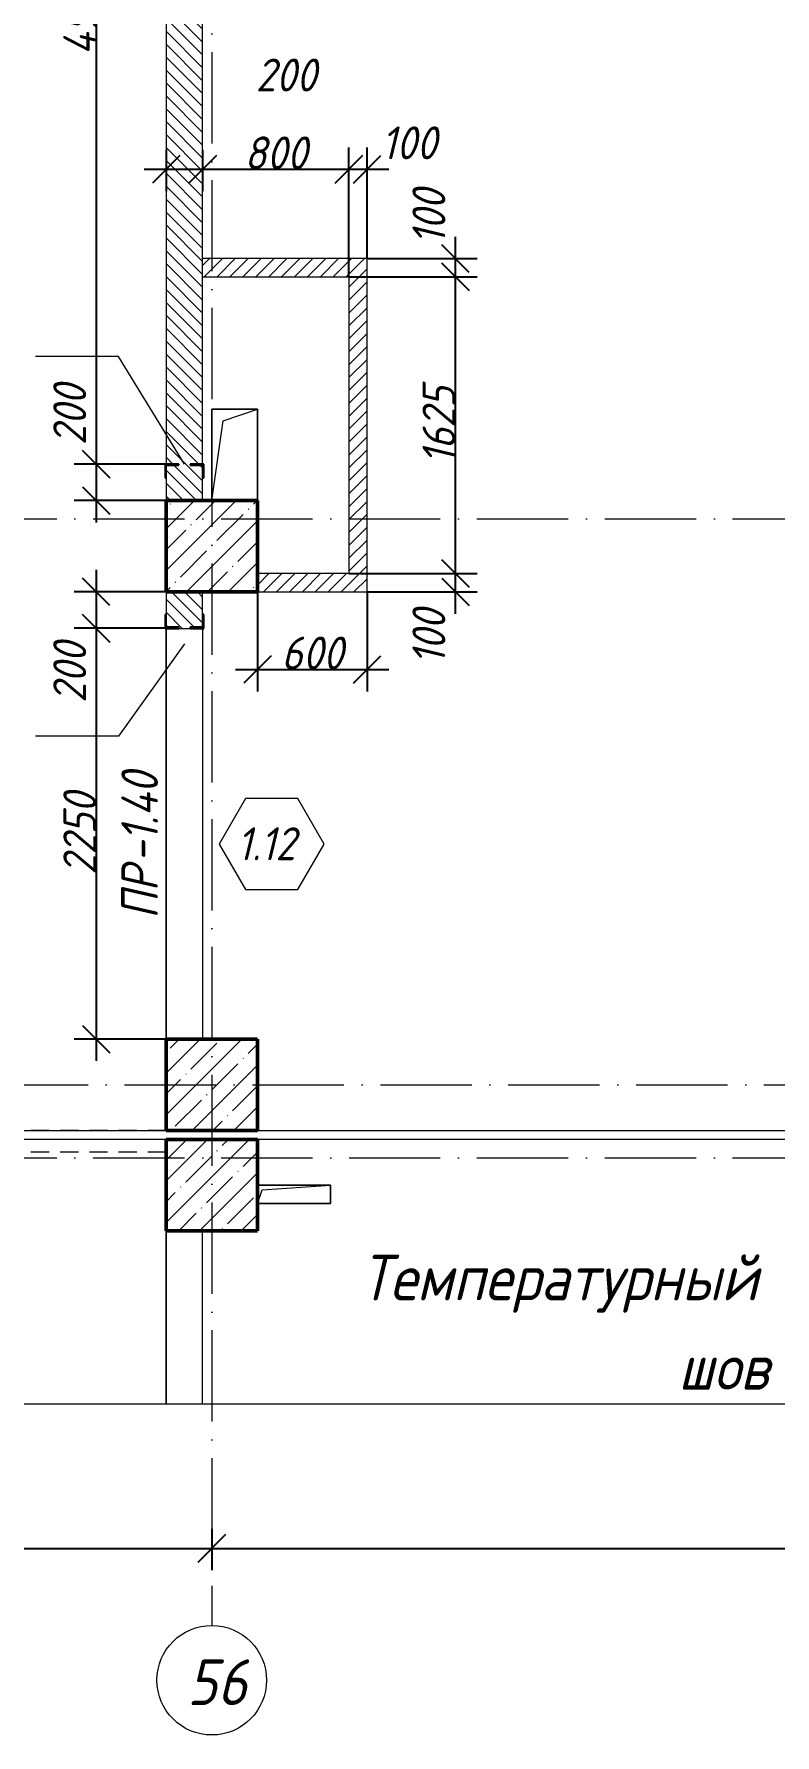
# Model space of a CAD drawing. Header units: millimetres. Extents: x -356862 to 418287, y 0 to 839748.
# Drawn here: x -98224 to -94167, y 584386 to 593703 of the extents above; entities that cross this region are included whole.
import ezdxf

# ---------------------------------------------------------------- set-up
doc = ezdxf.new("R2010")
doc.units = ezdxf.units.MM
doc.linetypes.add('200_ШТРИХ_ш1п0_6_', pattern=[160, 100, -60])
doc.linetypes.add('50_200_ШТРИХ_1Т_ш5_п1_п1_', pattern=[700, 500, -100, 0, -100])
for name, color, linetype, lineweight in [('A-____-____-DIMS', 7, 'Continuous', 9), ('A-DETL-GENF-OTLN', 7, 'Continuous', 9), ('A-DOOR-____-IDEN', 7, 'Continuous', 9), ('A-DOOR-____-OTLN', 7, 'Continuous', 9), ('A-FLOR-____-OTLN', 7, 'Continuous', 9), ('A-GENM-____-IDEN', 7, 'Continuous', 9), ('A-GENM-____-MCUT', 7, 'Continuous', 25), ('A-GENM-____-OTLN', 7, 'Continuous', 9), ('A-GENM-____-OTLN-1', 7, 'Continuous', 25), ('A-WALL-FNSH-MCUT-1', 7, 'Continuous', 9), ('G-____-____-TEXT', 7, 'Continuous', 9), ('S-COLS-____-MCUT', 7, 'Continuous', 50), ('S-COLS-____-OTLN', 7, 'Continuous', 9), ('S-GRID-____-IDEN', 7, 'Continuous', 9), ('S-GRID-____-OTLN-1', 7, '50_200_ШТРИХ_1Т_ш5_п1_п1_', 9)]:
    doc.layers.add(name, color=color, linetype=linetype, lineweight=lineweight)
for name, color, linetype, lineweight, true_color in [('A-DETL-____-OTLN-11', 7, '200_ШТРИХ_ш1п0_6_', 9, 0x000000), ('A-DOOR-____-OTLN-1', 7, 'Continuous', 9, 0xffffff), ('A-WALL-____-MCUT-4', 7, 'Continuous', 13, 0x000000), ('A-WALL-____-PATT-3', 9, 'Continuous', 9, 0x808080), ('A-WALL-____-PATT-4', 9, 'Continuous', 9, 0x808080), ('I-WALL-____-OTLN-1', 7, 'Continuous', 9, 0x000000)]:
    doc.layers.add(name, color=color, linetype=linetype, lineweight=lineweight, true_color=true_color)
doc.styles.add('ISOCPEUR_I', font='isocpeui.ttf', dxfattribs={"width": 0.9, "height": 2.5})
doc.styles.add('ISOCPEUR_I_10', font='isocpeui.ttf', dxfattribs={"width": 0.9, "height": 180})
doc.styles.add('ISOCPEUR_I_12', font='isocpeui.ttf', dxfattribs={"width": 0.9, "height": 180})
doc.styles.add('ISOCPEUR_I_14', font='isocpeui.ttf', dxfattribs={"width": 0.9, "height": 180})
doc.styles.add('ISOCPEUR_I_2', font='isocpeui.ttf', dxfattribs={"width": 0.85, "height": 2.3})
doc.dimstyles.new('ISO-1_8_0_9К_СРЕДНИЙ_Кладочные_5', dxfattribs={"dimscale": 304.8, "dimtxt": 179.276612, "dimasz": 0.492126, "dimexe": 0.393701, "dimexo": 0, "dimgap": 0, "dimtad": 1, "dimdec": 3, "dimrnd": 0.001, "dimdsep": 46, "dimtxsty": 'ISOCPEUR_I_10', "dimblk1": 'OBLIQUE', "dimblk2": 'OBLIQUE', "dimsah": 1, "dimcen": 0.09, "dimdle": 0.393701, "dimazin": 0, "dimtfac": 1, "dimtdec": 4, "dimtix": 1, "dimtmove": 2, "dimatfit": 3, "dimfxl": 1, "dimtvp": 1, "dimtolj": 1, "dimtzin": 0, "dimarcsym": 2})
doc.dimstyles.new('ISO-1_8_0_9К_СРЕДНИЙ_Кладочные_6', dxfattribs={"dimscale": 304.8, "dimtxt": 179.276612, "dimasz": 0.492126, "dimexe": 0.393701, "dimexo": 0, "dimgap": 0, "dimtad": 1, "dimdec": 3, "dimrnd": 0.001, "dimdsep": 46, "dimtxsty": 'ISOCPEUR_I_14', "dimblk1": 'OBLIQUE', "dimblk2": 'OBLIQUE', "dimsah": 1, "dimcen": 0.09, "dimdle": 0.393701, "dimazin": 0, "dimtfac": 1, "dimtdec": 4, "dimtix": 1, "dimtmove": 0, "dimatfit": 3, "dimfxl": 1, "dimtvp": 1, "dimtolj": 1, "dimtzin": 0, "dimarcsym": 2})
doc.dimstyles.new('ISO-2_5_0_9К_БОЛЬШОЙ_ОСИ', dxfattribs={"dimscale": 304.8, "dimtxt": 248.995294, "dimasz": 0.492126, "dimexe": 0.393701, "dimexo": 0, "dimgap": 0, "dimtad": 1, "dimdec": 0, "dimzin": 0, "dimdsep": 46, "dimtxsty": 'ISOCPEUR_I', "dimblk1": 'OBLIQUE', "dimblk2": 'OBLIQUE', "dimsah": 1, "dimcen": 0.09, "dimdle": 0.393701, "dimazin": 0, "dimtfac": 1, "dimtdec": 4, "dimtix": 1, "dimtmove": 0, "dimatfit": 3, "dimfxl": 1, "dimtvp": 1, "dimtolj": 1, "dimtzin": 0, "dimarcsym": 2})
pattern_1 = [(45, (-175000.736, 544716.51), (-35.35534, 35.35534), [])]
pattern_2 = [(135, (-175000.736, 544716.51), (-35.35534, -35.35534), [])]

# ---------------------------------------------------------------- blocks, each defined once
blk = doc.blocks.new('BSC_Колонна _Прямоугольная - 500х500-V47-АР1_Кладочный план 1 этажа в осях 1-64_Ю-ЯЯ')
at = {"layer": 'S-COLS-____-OTLN'}
h = blk.add_hatch(dxfattribs=at)
h.set_pattern_fill('FP_47', color=256, style=0, pattern_type=2)
h.set_pattern_definition([(45, (-77750, -42681.04), (-114.04925, 114.04925), []), (45, (-77635.95, -42681.04), (-114.04925, 114.04925), [201.613, -40.323, 3.353, -36.97])])
h.paths.add_polyline_path([(-250, -250), (250, -250), (250, 250), (-250, 250)], flags=0)
at = {"layer": 'S-COLS-____-MCUT'}
for p, q in [((250, 250), (-250, 250)), ((-250, 250), (-250, -250)), ((250, -250), (250, 250)), ((-250, -250), (250, -250))]:
    blk.add_line(p, q, dxfattribs=at)
blk = doc.blocks.new('BSC_Колонна _Прямоугольная - 500х500-V145-АР1_Кладочный план 1 этажа в осях 1-64_Ю-ЯЯ')
at = {"layer": 'S-COLS-____-OTLN'}
h = blk.add_hatch(dxfattribs=at)
h.set_pattern_fill('FP_149', color=256, style=0, pattern_type=2)
h.set_pattern_definition([(45, (-77750, -46181.04), (-114.04925, 114.04925), []), (45, (-77635.95, -46181.04), (-114.04925, 114.04925), [201.613, -40.323, 3.353, -36.97])])
h.paths.add_polyline_path([(-250, -250), (250, -250), (250, 250), (-250, 250)], flags=0)
at = {"layer": 'S-COLS-____-MCUT'}
for p, q in [((250, 250), (-250, 250)), ((-250, 250), (-250, -250)), ((250, -250), (250, 250)), ((-250, -250), (250, -250))]:
    blk.add_line(p, q, dxfattribs=at)
blk = doc.blocks.new('BSC_Колонна _Прямоугольная - 500х500-V150-АР1_Кладочный план 1 этажа в осях 1-64_Ю-ЯЯ')
at = {"layer": 'S-COLS-____-OTLN'}
h = blk.add_hatch(dxfattribs=at)
h.set_pattern_fill('FP_154', color=256, style=0, pattern_type=2)
h.set_pattern_definition([(45, (-77750, -43231.04), (-114.04925, 114.04925), []), (45, (-77635.95, -43231.04), (-114.04925, 114.04925), [201.613, -40.323, 3.353, -36.97])])
h.paths.add_polyline_path([(-250, -250), (250, -250), (250, 250), (-250, 250)], flags=0)
at = {"layer": 'S-COLS-____-MCUT'}
for p, q in [((250, 250), (-250, 250)), ((-250, 250), (-250, -250)), ((250, -250), (250, 250)), ((-250, -250), (250, -250))]:
    blk.add_line(p, q, dxfattribs=at)
blk = doc.blocks.new('Фахверк_СКБ_Уголок - 200_4010-27904266-АР1_Кладочный план 1 этажа в осях 1-64_Ю-ЯЯ')
at = {"layer": 'A-GENM-____-MCUT'}
for p, q in [((125, 156), (50, 156)), ((50, 156), (50, 150)), ((50, 150), (119, 150)), ((119, 150), (119, 81)), ((125, 81), (125, 156)), ((119, 81), (125, 81)), ((125, 19), (119, 19)), ((119, 19), (119, -50)), ((125, -56), (125, 19)), ((119, -50), (50, -50)), ((50, -50), (50, -56)), ((50, -56), (125, -56))]:
    blk.add_line(p, q, dxfattribs=at)
blk = doc.blocks.new('AR_Отверстие прямоугольное _в плите_ - AR_Отверстие прямоугольное _в плите_-30459229-АР1_Кладочный план 1 этажа в осях 1-64_Ю-ЯЯ')
at = {"layer": 'A-GENM-____-OTLN'}
for p, q in [((125, 250), (-125, 250)), ((-125, 250), (-125, -250)), ((-125, -250), (-62.5, 187.5)), ((-62.5, 187.5), (125, 250)), ((125, -250), (125, 250))]:
    blk.add_line(p, q, dxfattribs=at)
blk = doc.blocks.new('AR_Отверстие прямоугольное _в плите_ - AR_Отверстие прямоугольное _в плите_-30512057-АР1_Кладочный план 1 этажа в осях 1-64_Ю-ЯЯ')
at = {"layer": 'A-GENM-____-OTLN'}
for p, q in [((200, 50), (-200, 50)), ((-200, -50), (-175, 25)), ((-175, 25), (200, 50)), ((200, -50), (200, 50)), ((-200, -50), (200, -50))]:
    blk.add_line(p, q, dxfattribs=at)
blk = doc.blocks.new('Фахверк_СКБ_Уголок - 200_4010_1-27904896-АР1_Кладочный план 1 этажа в осях 1-64_Ю-ЯЯ')
at = {"layer": 'A-GENM-____-MCUT'}
for p, q in [((200, 156), (125, 156)), ((125, 156), (125, 81)), ((131, 81), (131, 150)), ((131, 150), (200, 150)), ((200, 150), (200, 156)), ((125, 81), (131, 81)), ((131, 19), (125, 19)), ((125, 19), (125, -56)), ((131, -50), (131, 19)), ((125, -56), (200, -56)), ((200, -50), (131, -50)), ((200, -56), (200, -50))]:
    blk.add_line(p, q, dxfattribs=at)
blk = doc.blocks.new('Проем_Дверь_Прямоугольный - 2250х2800h_витражные проемы-35232448-АР1_Кладочный план 1 этажа в осях 1-64_Ю-ЯЯ')
at = {"layer": 'A-DOOR-____-OTLN-1'}
for p, q in [((1125, 100), (-1125, 100)), ((1125, -100), (-1125, -100))]:
    blk.add_line(p, q, dxfattribs=at)
blk = doc.blocks.new('Проем_Дверь_Прямоугольный - 5500х2800h_витражные проемы-35263616-АР1_Кладочный план 1 этажа в осях 1-64_Ю-ЯЯ')
at = {"layer": 'A-DOOR-____-OTLN-1'}
for p, q in [((-1800, 100), (-2750, 100)), ((-1800, -100), (-2750, -100))]:
    blk.add_line(p, q, dxfattribs=at)
blk = doc.blocks.new('DET_L_Линия разрыва - М100-27489994-АР1_Кладочный план 1 этажа в осях 1-64_Ю-ЯЯ')
at = {"layer": 'A-DETL-GENF-OTLN'}
blk.add_line((15850, 0), (0, 0), dxfattribs=at)
blk = doc.blocks.new('Ось сетки - Круг_Ø6_00__ISO-2_5_0_9K_-25732049-АР1_Кладочный план 1 этажа в осях 1-64_Ю-ЯЯ')
at = {"layer": 'S-GRID-____-IDEN'}
blk.add_circle((0, 0), 3, dxfattribs=at)
blk = doc.blocks.new('_Oblique')
at = {"color": 0, "linetype": 'ByBlock', "lineweight": -2}
blk.add_line((-0.5, -0.5), (0.5, 0.5), dxfattribs=at)
blk = doc.blocks.new('*D12839')
at = {"layer": 'A-____-____-DIMS', "color": 0, "lineweight": -2, "transparency": 16777216}
for p, q in [((-97883.3, 596417.6), (-97883.3, 591227.6)), ((-97506.7, 596297.6), (-98003.3, 596297.6)), ((-97506.7, 591347.6), (-98003.3, 591347.6))]:
    blk.add_line(p, q, dxfattribs=at)
at = {"layer": 'Defpoints', "color": 0, "transparency": 16777216}
for p in [(-97506.7, 596297.6), (-97883.3, 591347.6), (-97506.7, 591347.6)]:
    blk.add_point(p, dxfattribs=at)
at = {"layer": 'A-____-____-DIMS', "color": 0, "lineweight": -2, "transparency": 16777216, "xscale": 150, "yscale": 150, "zscale": 150}
for p, rotation in [((-97883.3, 596297.6), 90), ((-97883.3, 591347.6), 270)]:
    blk.add_blockref('_Oblique', p, dxfattribs=dict(at, rotation=rotation))
at = {"layer": 'A-____-____-DIMS', "color": 0, "transparency": 16777216, "insert": (-97973.3, 593822.6), "char_height": 180, "width": 562.653, "attachment_point": 5, "rotation": 90, "style": 'ISOCPEUR_I_14'}
blk.add_mtext('\\A1;4950', dxfattribs=at)
blk = doc.blocks.new('*D12840')
at = {"layer": 'A-____-____-DIMS', "color": 0, "lineweight": -2, "transparency": 16777216}
for p, q in [((-97883.3, 591467.6), (-97883.3, 591027.6)), ((-97506.7, 591347.6), (-98003.3, 591347.6)), ((-97500.7, 591147.6), (-98003.3, 591147.6))]:
    blk.add_line(p, q, dxfattribs=at)
at = {"layer": 'Defpoints', "color": 0, "transparency": 16777216}
for p in [(-97506.7, 591347.6), (-97883.3, 591147.6), (-97500.7, 591147.6)]:
    blk.add_point(p, dxfattribs=at)
at = {"layer": 'A-____-____-DIMS', "color": 0, "lineweight": -2, "transparency": 16777216, "xscale": 150, "yscale": 150, "zscale": 150}
for p, rotation in [((-97883.3, 591347.6), 90), ((-97883.3, 591147.6), 270)]:
    blk.add_blockref('_Oblique', p, dxfattribs=dict(at, rotation=rotation))
at = {"layer": 'A-____-____-DIMS', "color": 0, "transparency": 16777216, "insert": (-98118.5, 591450.5), "char_height": 180, "width": 409.578, "attachment_point": 1, "rotation": 90, "line_spacing_factor": 1.149209, "style": 'ISOCPEUR_I_10'}
blk.add_mtext('\\A1;200', dxfattribs=at)
blk = doc.blocks.new('*D12841')
at = {"layer": 'A-____-____-DIMS', "color": 0, "lineweight": -2, "transparency": 16777216}
for p, q in [((-95917, 590527.6), (-95917, 590867.6)), ((-96500.7, 590747.6), (-95797, 590747.6)), ((-96400.7, 590647.6), (-95797, 590647.6))]:
    blk.add_line(p, q, dxfattribs=at)
at = {"layer": 'Defpoints', "color": 0, "transparency": 16777216}
for p in [(-96500.7, 590747.6), (-95917, 590747.6), (-96400.7, 590647.6)]:
    blk.add_point(p, dxfattribs=at)
at = {"layer": 'A-____-____-DIMS', "color": 0, "lineweight": -2, "transparency": 16777216, "xscale": 150, "yscale": 150, "zscale": 150}
for p, rotation in [((-95917, 590747.6), 90), ((-95917, 590647.6), 270)]:
    blk.add_blockref('_Oblique', p, dxfattribs=dict(at, rotation=rotation))
at = {"layer": 'A-____-____-DIMS', "color": 0, "transparency": 16777216, "insert": (-96152.2, 590248.4), "char_height": 180, "width": 368.207, "attachment_point": 1, "rotation": 90, "line_spacing_factor": 1.149209, "style": 'ISOCPEUR_I_10'}
blk.add_mtext('\\A1;100', dxfattribs=at)
blk = doc.blocks.new('*D12842')
at = {"layer": 'A-____-____-DIMS', "color": 0, "lineweight": -2, "transparency": 16777216}
for p, q in [((-95917, 590627.6), (-95917, 592492.6)), ((-96500.7, 592372.6), (-95797, 592372.6)), ((-96500.7, 590747.6), (-95797, 590747.6))]:
    blk.add_line(p, q, dxfattribs=at)
at = {"layer": 'Defpoints', "color": 0, "transparency": 16777216}
for p in [(-96500.7, 592372.6), (-95917, 592372.6), (-96500.7, 590747.6)]:
    blk.add_point(p, dxfattribs=at)
at = {"layer": 'A-____-____-DIMS', "color": 0, "lineweight": -2, "transparency": 16777216, "xscale": 150, "yscale": 150, "zscale": 150}
for p, rotation in [((-95917, 592372.6), 90), ((-95917, 590747.6), 270)]:
    blk.add_blockref('_Oblique', p, dxfattribs=dict(at, rotation=rotation))
at = {"layer": 'A-____-____-DIMS', "color": 0, "transparency": 16777216, "insert": (-96007, 591560.1), "char_height": 180, "width": 504.733, "attachment_point": 5, "rotation": 90, "style": 'ISOCPEUR_I_14'}
blk.add_mtext('\\A1;1625', dxfattribs=at)
blk = doc.blocks.new('*D12843')
at = {"layer": 'A-____-____-DIMS', "color": 0, "lineweight": -2, "transparency": 16777216}
for p, q in [((-95917, 592252.6), (-95917, 592592.6)), ((-96400.7, 592472.6), (-95797, 592472.6)), ((-96500.7, 592372.6), (-95797, 592372.6))]:
    blk.add_line(p, q, dxfattribs=at)
at = {"layer": 'Defpoints', "color": 0, "transparency": 16777216}
for p in [(-96400.7, 592472.6), (-95917, 592472.6), (-96500.7, 592372.6)]:
    blk.add_point(p, dxfattribs=at)
at = {"layer": 'A-____-____-DIMS', "color": 0, "lineweight": -2, "transparency": 16777216, "xscale": 150, "yscale": 150, "zscale": 150}
for p, rotation in [((-95917, 592472.6), 90), ((-95917, 592372.6), 270)]:
    blk.add_blockref('_Oblique', p, dxfattribs=dict(at, rotation=rotation))
at = {"layer": 'A-____-____-DIMS', "color": 0, "transparency": 16777216, "insert": (-96152.2, 592549.3), "char_height": 180, "width": 368.207, "attachment_point": 1, "rotation": 90, "line_spacing_factor": 1.149209, "style": 'ISOCPEUR_I_10'}
blk.add_mtext('\\A1;100', dxfattribs=at)
blk = doc.blocks.new('*D12844')
at = {"layer": 'A-____-____-DIMS', "color": 0, "lineweight": -2, "transparency": 16777216}
for p, q in [((-97500.7, 593067.9), (-97500.7, 592841.9)), ((-97300.7, 593067.9), (-97300.7, 592841.9)), ((-97620.7, 592961.9), (-97180.7, 592961.9))]:
    blk.add_line(p, q, dxfattribs=at)
at = {"layer": 'Defpoints', "color": 0, "transparency": 16777216}
for p in [(-97500.7, 593067.9), (-97300.7, 593067.9), (-97300.7, 592961.9)]:
    blk.add_point(p, dxfattribs=at)
at = {"layer": 'A-____-____-DIMS', "color": 0, "lineweight": -2, "transparency": 16777216, "xscale": 150, "yscale": 150, "zscale": 150, "rotation": 180}
blk.add_blockref('_Oblique', (-97500.7, 592961.9), dxfattribs=at)
at = {"layer": 'A-____-____-DIMS', "color": 0, "lineweight": -2, "transparency": 16777216, "xscale": 150, "yscale": 150, "zscale": 150}
blk.add_blockref('_Oblique', (-97300.7, 592961.9), dxfattribs=at)
at = {"layer": 'A-____-____-DIMS', "color": 0, "transparency": 16777216, "insert": (-97010.4, 593568.6), "char_height": 180, "width": 409.578, "attachment_point": 1, "line_spacing_factor": 1.149209, "style": 'ISOCPEUR_I_10'}
blk.add_mtext('\\A1;200', dxfattribs=at)
blk = doc.blocks.new('*D12845')
at = {"layer": 'A-____-____-DIMS', "color": 0, "lineweight": -2, "transparency": 16777216}
for p, q in [((-97300.7, 593067.9), (-97300.7, 592841.9)), ((-96500.7, 592372.6), (-96500.7, 593081.9)), ((-97420.7, 592961.9), (-96380.7, 592961.9))]:
    blk.add_line(p, q, dxfattribs=at)
at = {"layer": 'Defpoints', "color": 0, "transparency": 16777216}
for p in [(-97300.7, 593067.9), (-96500.7, 592961.9), (-96500.7, 592372.6)]:
    blk.add_point(p, dxfattribs=at)
at = {"layer": 'A-____-____-DIMS', "color": 0, "lineweight": -2, "transparency": 16777216, "xscale": 150, "yscale": 150, "zscale": 150, "rotation": 180}
blk.add_blockref('_Oblique', (-97300.7, 592961.9), dxfattribs=at)
at = {"layer": 'A-____-____-DIMS', "color": 0, "lineweight": -2, "transparency": 16777216, "xscale": 150, "yscale": 150, "zscale": 150}
blk.add_blockref('_Oblique', (-96500.7, 592961.9), dxfattribs=at)
at = {"layer": 'A-____-____-DIMS', "color": 0, "transparency": 16777216, "insert": (-96900.7, 593051.9), "char_height": 180, "width": 409.578, "attachment_point": 5, "style": 'ISOCPEUR_I_14'}
blk.add_mtext('\\A1;800', dxfattribs=at)
blk = doc.blocks.new('*D12846')
at = {"layer": 'A-____-____-DIMS', "color": 0, "lineweight": -2, "transparency": 16777216}
for p, q in [((-96500.7, 592372.6), (-96500.7, 593081.9)), ((-96400.7, 592472.6), (-96400.7, 593081.9)), ((-96620.7, 592961.9), (-96280.7, 592961.9))]:
    blk.add_line(p, q, dxfattribs=at)
at = {"layer": 'Defpoints', "color": 0, "transparency": 16777216}
for p in [(-96400.7, 592961.9), (-96400.7, 592472.6), (-96500.7, 592372.6)]:
    blk.add_point(p, dxfattribs=at)
at = {"layer": 'A-____-____-DIMS', "color": 0, "lineweight": -2, "transparency": 16777216, "xscale": 150, "yscale": 150, "zscale": 150, "rotation": 180}
blk.add_blockref('_Oblique', (-96500.7, 592961.9), dxfattribs=at)
at = {"layer": 'A-____-____-DIMS', "color": 0, "lineweight": -2, "transparency": 16777216, "xscale": 150, "yscale": 150, "zscale": 150}
blk.add_blockref('_Oblique', (-96400.7, 592961.9), dxfattribs=at)
at = {"layer": 'A-____-____-DIMS', "color": 0, "transparency": 16777216, "insert": (-96322.1, 593197), "char_height": 180, "width": 368.207, "attachment_point": 1, "line_spacing_factor": 1.149209, "style": 'ISOCPEUR_I_10'}
blk.add_mtext('\\A1;100', dxfattribs=at)
blk = doc.blocks.new('*D12847')
at = {"layer": 'A-____-____-DIMS', "color": 0, "lineweight": -2, "transparency": 16777216}
for p, q in [((-97000.7, 590647.6), (-97000.7, 590102.3)), ((-96400.7, 590647.6), (-96400.7, 590102.3)), ((-97120.7, 590222.3), (-96280.7, 590222.3))]:
    blk.add_line(p, q, dxfattribs=at)
at = {"layer": 'Defpoints', "color": 0, "transparency": 16777216}
for p in [(-97000.7, 590647.6), (-96400.7, 590647.6), (-96400.7, 590222.3)]:
    blk.add_point(p, dxfattribs=at)
at = {"layer": 'A-____-____-DIMS', "color": 0, "lineweight": -2, "transparency": 16777216, "xscale": 150, "yscale": 150, "zscale": 150, "rotation": 180}
blk.add_blockref('_Oblique', (-97000.7, 590222.3), dxfattribs=at)
at = {"layer": 'A-____-____-DIMS', "color": 0, "lineweight": -2, "transparency": 16777216, "xscale": 150, "yscale": 150, "zscale": 150}
blk.add_blockref('_Oblique', (-96400.7, 590222.3), dxfattribs=at)
at = {"layer": 'A-____-____-DIMS', "color": 0, "transparency": 16777216, "insert": (-96700.7, 590312.3), "char_height": 180, "width": 409.578, "attachment_point": 5, "style": 'ISOCPEUR_I_14'}
blk.add_mtext('\\A1;600', dxfattribs=at)
blk = doc.blocks.new('*D12848')
at = {"layer": 'A-____-____-DIMS', "color": 0, "lineweight": -2, "transparency": 16777216}
for p, q in [((-97883.3, 590767.6), (-97883.3, 590327.6)), ((-97500.7, 590647.6), (-98003.3, 590647.6)), ((-97506.7, 590447.6), (-98003.3, 590447.6))]:
    blk.add_line(p, q, dxfattribs=at)
at = {"layer": 'Defpoints', "color": 0, "transparency": 16777216}
for p in [(-97500.7, 590647.6), (-97883.3, 590447.6), (-97506.7, 590447.6)]:
    blk.add_point(p, dxfattribs=at)
at = {"layer": 'A-____-____-DIMS', "color": 0, "lineweight": -2, "transparency": 16777216, "xscale": 150, "yscale": 150, "zscale": 150}
for p, rotation in [((-97883.3, 590647.6), 90), ((-97883.3, 590447.6), 270)]:
    blk.add_blockref('_Oblique', p, dxfattribs=dict(at, rotation=rotation))
at = {"layer": 'A-____-____-DIMS', "color": 0, "transparency": 16777216, "insert": (-98118.5, 590038.9), "char_height": 180, "width": 409.578, "attachment_point": 1, "rotation": 90, "line_spacing_factor": 1.149209, "style": 'ISOCPEUR_I_10'}
blk.add_mtext('\\A1;200', dxfattribs=at)
blk = doc.blocks.new('*D12849')
at = {"layer": 'A-____-____-DIMS', "color": 0, "lineweight": -2, "transparency": 16777216}
for p, q in [((-97883.3, 590567.6), (-97883.3, 588077.6)), ((-97506.7, 590447.6), (-98003.3, 590447.6)), ((-97500.7, 588197.6), (-98003.3, 588197.6))]:
    blk.add_line(p, q, dxfattribs=at)
at = {"layer": 'Defpoints', "color": 0, "transparency": 16777216}
for p in [(-97506.7, 590447.6), (-97883.3, 588197.6), (-97500.7, 588197.6)]:
    blk.add_point(p, dxfattribs=at)
at = {"layer": 'A-____-____-DIMS', "color": 0, "lineweight": -2, "transparency": 16777216, "xscale": 150, "yscale": 150, "zscale": 150}
for p, rotation in [((-97883.3, 590447.6), 90), ((-97883.3, 588197.6), 270)]:
    blk.add_blockref('_Oblique', p, dxfattribs=dict(at, rotation=rotation))
at = {"layer": 'A-____-____-DIMS', "color": 0, "transparency": 16777216, "insert": (-97973.3, 589322.6), "char_height": 180, "width": 546.104, "attachment_point": 5, "rotation": 90, "style": 'ISOCPEUR_I_14'}
blk.add_mtext('\\A1;2250', dxfattribs=at)
blk = doc.blocks.new('*D13184')
at = {"layer": 'A-____-____-DIMS', "color": 0, "lineweight": -2, "transparency": 16777216}
for p, q in [((-100150.7, 585513.9), (-100150.7, 585287.9)), ((-97250.7, 585513.9), (-97250.7, 585287.9)), ((-100270.7, 585407.9), (-97130.7, 585407.9))]:
    blk.add_line(p, q, dxfattribs=at)
at = {"layer": 'Defpoints', "color": 0, "transparency": 16777216}
for p in [(-100150.7, 585513.9), (-97250.7, 585513.9), (-97250.7, 585407.9)]:
    blk.add_point(p, dxfattribs=at)
at = {"layer": 'A-____-____-DIMS', "color": 0, "lineweight": -2, "transparency": 16777216, "xscale": 150, "yscale": 150, "zscale": 150, "rotation": 180}
blk.add_blockref('_Oblique', (-100150.7, 585407.9), dxfattribs=at)
at = {"layer": 'A-____-____-DIMS', "color": 0, "lineweight": -2, "transparency": 16777216, "xscale": 150, "yscale": 150, "zscale": 150}
blk.add_blockref('_Oblique', (-97250.7, 585407.9), dxfattribs=at)
at = {"layer": 'A-____-____-DIMS', "color": 0, "transparency": 16777216, "insert": (-98700.7, 585409.1), "char_height": 2.5, "width": 758.478, "attachment_point": 5, "style": 'ISOCPEUR_I'}
blk.add_mtext('\\A1;2900', dxfattribs=at)
blk = doc.blocks.new('*D13185')
at = {"layer": 'A-____-____-DIMS', "color": 0, "lineweight": -2, "transparency": 16777216}
for p, q in [((-97250.7, 585513.9), (-97250.7, 585287.9)), ((-91850.7, 585513.9), (-91850.7, 585287.9)), ((-97370.7, 585407.9), (-91730.7, 585407.9))]:
    blk.add_line(p, q, dxfattribs=at)
at = {"layer": 'Defpoints', "color": 0, "transparency": 16777216}
for p in [(-97250.7, 585513.9), (-91850.7, 585513.9), (-91850.7, 585407.9)]:
    blk.add_point(p, dxfattribs=at)
at = {"layer": 'A-____-____-DIMS', "color": 0, "lineweight": -2, "transparency": 16777216, "xscale": 150, "yscale": 150, "zscale": 150, "rotation": 180}
blk.add_blockref('_Oblique', (-97250.7, 585407.9), dxfattribs=at)
at = {"layer": 'A-____-____-DIMS', "color": 0, "lineweight": -2, "transparency": 16777216, "xscale": 150, "yscale": 150, "zscale": 150}
blk.add_blockref('_Oblique', (-91850.7, 585407.9), dxfattribs=at)
at = {"layer": 'A-____-____-DIMS', "color": 0, "transparency": 16777216, "insert": (-94550.7, 585409.1), "char_height": 2.5, "width": 781.462, "attachment_point": 5, "style": 'ISOCPEUR_I'}
blk.add_mtext('\\A1;5400', dxfattribs=at)
blk = doc.blocks.new('Марка проема - марка проема-27336095-АР1_Кладочный план 1 этажа в осях 1-64_Ю-ЯЯ')
at = {"layer": 'A-DOOR-____-IDEN'}
for p, q in [((-1.439, 0.159), (-2.877, -2.333)), ((1.439, 0.159), (-1.439, 0.159)), ((2.877, -2.333), (1.439, 0.159)), ((-2.877, -2.333), (-1.439, -4.825)), ((1.439, -4.825), (2.877, -2.333)), ((-1.439, -4.825), (1.439, -4.825))]:
    blk.add_line(p, q, dxfattribs=at)

msp = doc.modelspace()

# ---------------------------------------------------------------- hatches: boundary and pattern name
at = {"layer": 'A-WALL-____-PATT-3'}
h = msp.add_hatch(dxfattribs=at)
h.set_pattern_fill('FP_6', color=256, style=0, pattern_type=2)
h.set_pattern_definition(pattern_2)
h.paths.add_polyline_path([(-97500.7357, 591147.5526), (-97300.7357, 591147.5526), (-97300.7357, 591341.5526), (-97369.7357, 591341.5526), (-97369.7357, 591347.5526), (-97300.7357, 591347.5526), (-97300.7357, 596297.5526), (-97369.7357, 596297.5526), (-97369.7357, 596303.5526), (-97300.7357, 596303.5526), (-97300.7357, 596397.5526), (-97500.7357, 596397.5526), (-97500.7357, 596303.5526), (-97431.7357, 596303.5526), (-97431.7357, 596297.5526), (-97500.7357, 596297.5526), (-97500.7357, 591347.5526), (-97431.7357, 591347.5526), (-97431.7357, 591341.5526), (-97500.7357, 591341.5526), (-97500.7357, 591272.5526)], flags=0)
h = msp.add_hatch(dxfattribs=at)
h.set_pattern_fill('FP_6', color=256, style=0, pattern_type=2)
h.set_pattern_definition(pattern_2)
h.paths.add_polyline_path([(-97369.7357, 590447.5526), (-97369.7357, 590453.5526), (-97300.7357, 590453.5526), (-97300.7357, 590647.5526), (-97500.7357, 590647.5526), (-97500.7357, 590453.5526), (-97431.7357, 590453.5526), (-97431.7357, 590447.5526)], flags=0)
at = {"layer": 'A-WALL-____-PATT-4'}
h = msp.add_hatch(dxfattribs=at)
h.set_pattern_fill('FP_5', color=256, style=0, pattern_type=2)
h.set_pattern_definition(pattern_1)
h.paths.add_polyline_path([(-96400.7357, 592372.5526), (-96400.7357, 592472.5526), (-97300.7357, 592472.5526), (-97300.7357, 592372.5526), (-96500.7357, 592372.5526)], flags=0)
h = msp.add_hatch(dxfattribs=at)
h.set_pattern_fill('FP_5', color=256, style=0, pattern_type=2)
h.set_pattern_definition(pattern_1)
h.paths.add_polyline_path([(-96400.7357, 590647.5526), (-96400.7357, 592372.5526), (-96500.7357, 592372.5526), (-96500.7357, 590647.5526)], flags=0)
h = msp.add_hatch(dxfattribs=at)
h.set_pattern_fill('FP_5', color=256, style=0, pattern_type=2)
h.set_pattern_definition(pattern_1)
h.paths.add_polyline_path([(-96500.7357, 590647.5526), (-96500.7357, 590747.5526), (-97000.7357, 590747.5526), (-97000.7357, 590647.5526)], flags=0)

# ---------------------------------------------------------------- linework, layer by layer
at = {"layer": 'A-DETL-____-OTLN-11'}
for p, q in [((-97500.7357, 587697.5526), (-100000.7357, 587697.5526)), ((-97500.7357, 587577.5526), (-100000.7357, 587577.5526))]:
    msp.add_line(p, q, dxfattribs=at)
at = {"layer": 'A-FLOR-____-OTLN'}
for p, q in [((-97250.7357, 591647.5526), (-97000.7357, 591647.5526)), ((-97250.7357, 591147.5526), (-97250.7357, 591647.5526)), ((-97000.7357, 591647.5526), (-97000.7357, 591147.5526)), ((-97500.7357, 588197.5526), (-97500.7357, 590447.5526)), ((-100000.7357, 587697.5526), (-97500.7357, 587697.5526)), ((-97000.7357, 587697.5526), (-92100.7357, 587697.5526)), ((-97500.7357, 587647.5526), (-100000.7357, 587647.5526)), ((-92100.7357, 587647.5526), (-97000.7357, 587647.5526)), ((-97000.7357, 587397.5526), (-96600.7357, 587397.5526)), ((-96600.7357, 587397.5526), (-96600.7357, 587297.5526)), ((-96600.7357, 587297.5526), (-97000.7357, 587297.5526)), ((-97500.7357, 587147.5526), (-97500.7357, 586197.5526))]:
    msp.add_line(p, q, dxfattribs=at)
at = {"layer": 'A-GENM-____-IDEN'}
for p, q in [((-97761.9394, 591937.0757), (-98215.1976, 591937.0757)), ((-97400.7357, 591347.5526), (-97761.9394, 591937.0757)), ((-97400.7357, 590362.5526), (-97761.9394, 589857.5729)), ((-97761.9394, 589857.5729), (-98215.1976, 589857.5729))]:
    msp.add_line(p, q, dxfattribs=at)
at = {"layer": 'A-WALL-____-MCUT-4'}
for p, q in [((-97500.7357, 596297.5526), (-97500.7357, 591347.5526)), ((-97300.7357, 591347.5526), (-97300.7357, 596297.5526)), ((-97500.7357, 591272.5526), (-97500.7357, 591147.5526)), ((-97300.7357, 591147.5526), (-97300.7357, 591272.5526)), ((-97500.7357, 590647.5526), (-97500.7357, 590522.5526)), ((-97300.7357, 590522.5526), (-97300.7357, 590647.5526)), ((-97431.7357, 590447.5526), (-97369.7357, 590447.5526))]:
    msp.add_line(p, q, dxfattribs=at)
at = {"layer": 'A-WALL-FNSH-MCUT-1'}
for p, q in [((-96400.7357, 592472.5526), (-97300.7357, 592472.5526)), ((-96400.7357, 590647.5526), (-96400.7357, 592472.5526)), ((-97300.7357, 592372.5526), (-96500.7357, 592372.5526)), ((-96500.7357, 592372.5526), (-96500.7357, 590747.5526)), ((-96500.7357, 590747.5526), (-97000.7357, 590747.5526)), ((-97000.7357, 590647.5526), (-96400.7357, 590647.5526))]:
    msp.add_line(p, q, dxfattribs=at)
at = {"layer": 'I-WALL-____-OTLN-1'}
for p, q in [((-97500.7357, 588197.5526), (-97500.7357, 590447.5526)), ((-97300.7357, 590447.5526), (-97300.7357, 588197.5526))]:
    msp.add_line(p, q, dxfattribs=at)
at = {"layer": 'S-GRID-____-OTLN-1'}
for p, q in [((-97250.7357, 635609.362), (-97250.7357, 584985.5274)), ((-105600.7357, 591047.5526), (-84681.9484, 591047.5526)), ((-100528.4212, 587947.5526), (-71067.4994, 587947.5526)), ((-105600.7357, 587547.5526), (-70926.3291, 587547.5526))]:
    msp.add_line(p, q, dxfattribs=at)

# ---------------------------------------------------------------- block references
at = {"layer": 'A-DETL-GENF-OTLN'}
msp.add_blockref('DET_L_Линия разрыва - М100-27489994-АР1_Кладочный план 1 этажа в осях 1-64_Ю-ЯЯ', (-105190.7357, 586197.5526), dxfattribs=at)
at = {"layer": 'A-DOOR-____-IDEN', "xscale": 99.99999999999993, "yscale": 99.99999999999993, "zscale": 99.99999999999993}
msp.add_blockref('Марка проема - марка проема-27336095-АР1_Кладочный план 1 этажа в осях 1-64_Ю-ЯЯ', (-96922.9177, 589498.7207), dxfattribs=at)
at = {"layer": 'A-DOOR-____-OTLN'}
for name, p, rotation in [('Проем_Дверь_Прямоугольный - 2250х2800h_витражные проемы-35232448-АР1_Кладочный план 1 этажа в осях 1-64_Ю-ЯЯ', (-97400.7357, 589322.5526), 89.99999999999993), ('Проем_Дверь_Прямоугольный - 5500х2800h_витражные проемы-35263616-АР1_Кладочный план 1 этажа в осях 1-64_Ю-ЯЯ', (-97400.7357, 584397.5526), 269.9999999999999)]:
    msp.add_blockref(name, p, dxfattribs=dict(at, rotation=rotation))
at = {"layer": 'A-GENM-____-OTLN'}
for name, p in [('AR_Отверстие прямоугольное _в плите_ - AR_Отверстие прямоугольное _в плите_-30459229-АР1_Кладочный план 1 этажа в осях 1-64_Ю-ЯЯ', (-97125.7357, 591397.5526)), ('AR_Отверстие прямоугольное _в плите_ - AR_Отверстие прямоугольное _в плите_-30512057-АР1_Кладочный план 1 этажа в осях 1-64_Ю-ЯЯ', (-96800.7357, 587347.5526))]:
    msp.add_blockref(name, p, dxfattribs=at)
at = {"layer": 'A-GENM-____-OTLN-1', "rotation": 89.99999999999993}
for name, p in [('Фахверк_СКБ_Уголок - 200_4010-27904266-АР1_Кладочный план 1 этажа в осях 1-64_Ю-ЯЯ', (-97350.7357, 591222.5526)), ('Фахверк_СКБ_Уголок - 200_4010_1-27904896-АР1_Кладочный план 1 этажа в осях 1-64_Ю-ЯЯ', (-97350.7357, 590322.5526))]:
    msp.add_blockref(name, p, dxfattribs=at)
at = {"layer": 'S-COLS-____-OTLN'}
for name, p in [('BSC_Колонна _Прямоугольная - 500х500-V145-АР1_Кладочный план 1 этажа в осях 1-64_Ю-ЯЯ', (-97250.7357, 590897.5526)), ('BSC_Колонна _Прямоугольная - 500х500-V150-АР1_Кладочный план 1 этажа в осях 1-64_Ю-ЯЯ', (-97250.7357, 587947.5526)), ('BSC_Колонна _Прямоугольная - 500х500-V47-АР1_Кладочный план 1 этажа в осях 1-64_Ю-ЯЯ', (-97250.7357, 587397.5526))]:
    msp.add_blockref(name, p, dxfattribs=at)
at = {"layer": 'S-GRID-____-IDEN', "xscale": 99.99999999999993, "yscale": 99.99999999999993, "zscale": 99.99999999999993, "rotation": 180}
msp.add_blockref('Ось сетки - Круг_Ø6_00__ISO-2_5_0_9K_-25732049-АР1_Кладочный план 1 этажа в осях 1-64_Ю-ЯЯ', (-97250.7357, 584685.5274), dxfattribs=at)

# ---------------------------------------------------------------- texts
at = {"layer": 'A-DOOR-____-IDEN', "insert": (-97112.5568, 589357.5403), "char_height": 180, "width": 411.265687, "attachment_point": 1, "style": 'ISOCPEUR_I_14'}
msp.add_mtext('1.12', dxfattribs=at)
at = {"layer": 'A-GENM-____-IDEN', "char_height": 200, "attachment_point": 1, "rotation": 90, "style": 'ISOCPEUR_I_2'}
for s, insert, width in [('-1.40', (-97745.527, 589165.6805), 692.658), ('ПР', (-97745.527, 588856.118), 375.18975)]:
    msp.add_mtext(s, dxfattribs=dict(at, insert=insert, width=width))
at = {"layer": 'G-____-____-TEXT', "char_height": 250, "attachment_point": 1, "style": 'ISOCPEUR_I_12'}
for s, insert, width in [('Температурный', (-96435.1437, 587016.4413), 2763.416813), ('шов', (-94696.8312, 586526.9621), 656.582063)]:
    msp.add_mtext(s, dxfattribs=dict(at, insert=insert, width=width))
at = {"layer": 'S-GRID-____-IDEN', "insert": (-97385.1074, 584799.4611), "char_height": 250, "width": 404.0505, "attachment_point": 1, "style": 'ISOCPEUR_I_12'}
msp.add_mtext('56', dxfattribs=at)

# ---------------------------------------------------------------- dimensions: what is measured, and where the dimension line sits
at = {"layer": 'A-____-____-DIMS'}
for base, p1, p2, override, picture, middle in [((-97883.3294, 591347.5526), (-97506.7357, 596297.5526), (-97506.7357, 591347.5526), {"dimpost": '<>', "dimfxl": 4950}, '*D12839', (-97973.3294, 593822.5526)), ((-95917.041, 592372.5526), (-96500.7357, 590747.5526), (-96500.7357, 592372.5526), {"dimpost": '<>', "dimfxl": 1625}, '*D12842', (-96007.041, 591560.0526)), ((-97883.3294, 588197.5526), (-97506.7357, 590447.5526), (-97500.7357, 588197.5526), {"dimpost": '<>', "dimfxl": 2250.008}, '*D12849', (-97973.3294, 589322.5526))]:
    dim = msp.add_linear_dim(base=base, p1=p1, p2=p2, angle=90, dimstyle='ISO-1_8_0_9К_СРЕДНИЙ_Кладочные_6', override=override, dxfattribs=at)
    dim.commit()
    dim.dimension.update_dxf_attribs({"geometry": picture, "text_midpoint": middle})
for base, p1, p2, override, picture, middle in [((-97300.7357, 592961.8592), (-97500.7357, 593067.9252), (-97300.7357, 593067.9252), {"dimpost": '<>', "dimfxl": 200}, '*D12844', (-96805.6222, 593448.6115)), ((-96400.7357, 592961.8592), (-96500.7357, 592372.5526), (-96400.7357, 592472.5526), {"dimpost": '<>', "dimfxl": 141.421356}, '*D12846', (-96137.9774, 593077.0213))]:
    dim = msp.add_linear_dim(base=base, p1=p1, p2=p2, dimstyle='ISO-1_8_0_9К_СРЕДНИЙ_Кладочные_5', override=override, dxfattribs=at)
    dim.commit()
    dim.dimension.update_dxf_attribs({"geometry": picture, "text_midpoint": middle, "dimtype": 160})
for base, p1, p2, dimstyle, override, picture, middle in [((-96500.7357, 592961.8592), (-97300.7357, 593067.9252), (-96500.7357, 592372.5526), 'ISO-1_8_0_9К_СРЕДНИЙ_Кладочные_6', {"dimpost": '<>', "dimfxl": 1059.973183}, '*D12845', (-96900.7357, 593051.8592)), ((-96400.7357, 590222.2745), (-97000.7357, 590647.5526), (-96400.7357, 590647.5526), 'ISO-1_8_0_9К_СРЕДНИЙ_Кладочные_6', {"dimpost": '<>', "dimfxl": 600}, '*D12847', (-96700.7357, 590312.2745)), ((-97250.7357, 585407.8811), (-100150.7357, 585513.9472), (-97250.7357, 585513.9472), 'ISO-2_5_0_9К_БОЛЬШОЙ_ОСИ', {"dimpost": '<>', "dimfxl": 2900}, '*D13184', (-98700.7357, 585409.1311)), ((-91850.7357, 585407.8811), (-97250.7357, 585513.9472), (-91850.7357, 585513.9472), 'ISO-2_5_0_9К_БОЛЬШОЙ_ОСИ', {"dimpost": '<>', "dimfxl": 5400}, '*D13185', (-94550.7357, 585409.1311))]:
    dim = msp.add_linear_dim(base=base, p1=p1, p2=p2, dimstyle=dimstyle, override=override, dxfattribs=at)
    dim.commit()
    dim.dimension.update_dxf_attribs({"geometry": picture, "text_midpoint": middle})
for base, p1, p2, override, picture, middle in [((-95917.041, 592472.5526), (-96500.7357, 592372.5526), (-96400.7357, 592472.5526), {"dimpost": '<>', "dimfxl": 141.421356}, '*D12843', (-96032.2031, 592733.4292)), ((-97883.3294, 591147.5526), (-97506.7357, 591347.5526), (-97500.7357, 591147.5526), {"dimpost": '<>', "dimfxl": 200.08998}, '*D12840', (-97998.4914, 591655.271)), ((-95917.041, 590747.5526), (-96400.7357, 590647.5526), (-96500.7357, 590747.5526), {"dimpost": '<>', "dimfxl": 141.421356}, '*D12841', (-96032.2031, 590432.4894)), ((-97883.3294, 590447.5526), (-97500.7357, 590647.5526), (-97506.7357, 590447.5526), {"dimpost": '<>', "dimfxl": 200.08998}, '*D12848', (-97998.4914, 590243.6981))]:
    dim = msp.add_linear_dim(base=base, p1=p1, p2=p2, angle=90, dimstyle='ISO-1_8_0_9К_СРЕДНИЙ_Кладочные_5', override=override, dxfattribs=at)
    dim.commit()
    dim.dimension.update_dxf_attribs({"geometry": picture, "text_midpoint": middle, "dimtype": 160, "text_rotation": 90})

doc.saveas('drawing.dxf')
